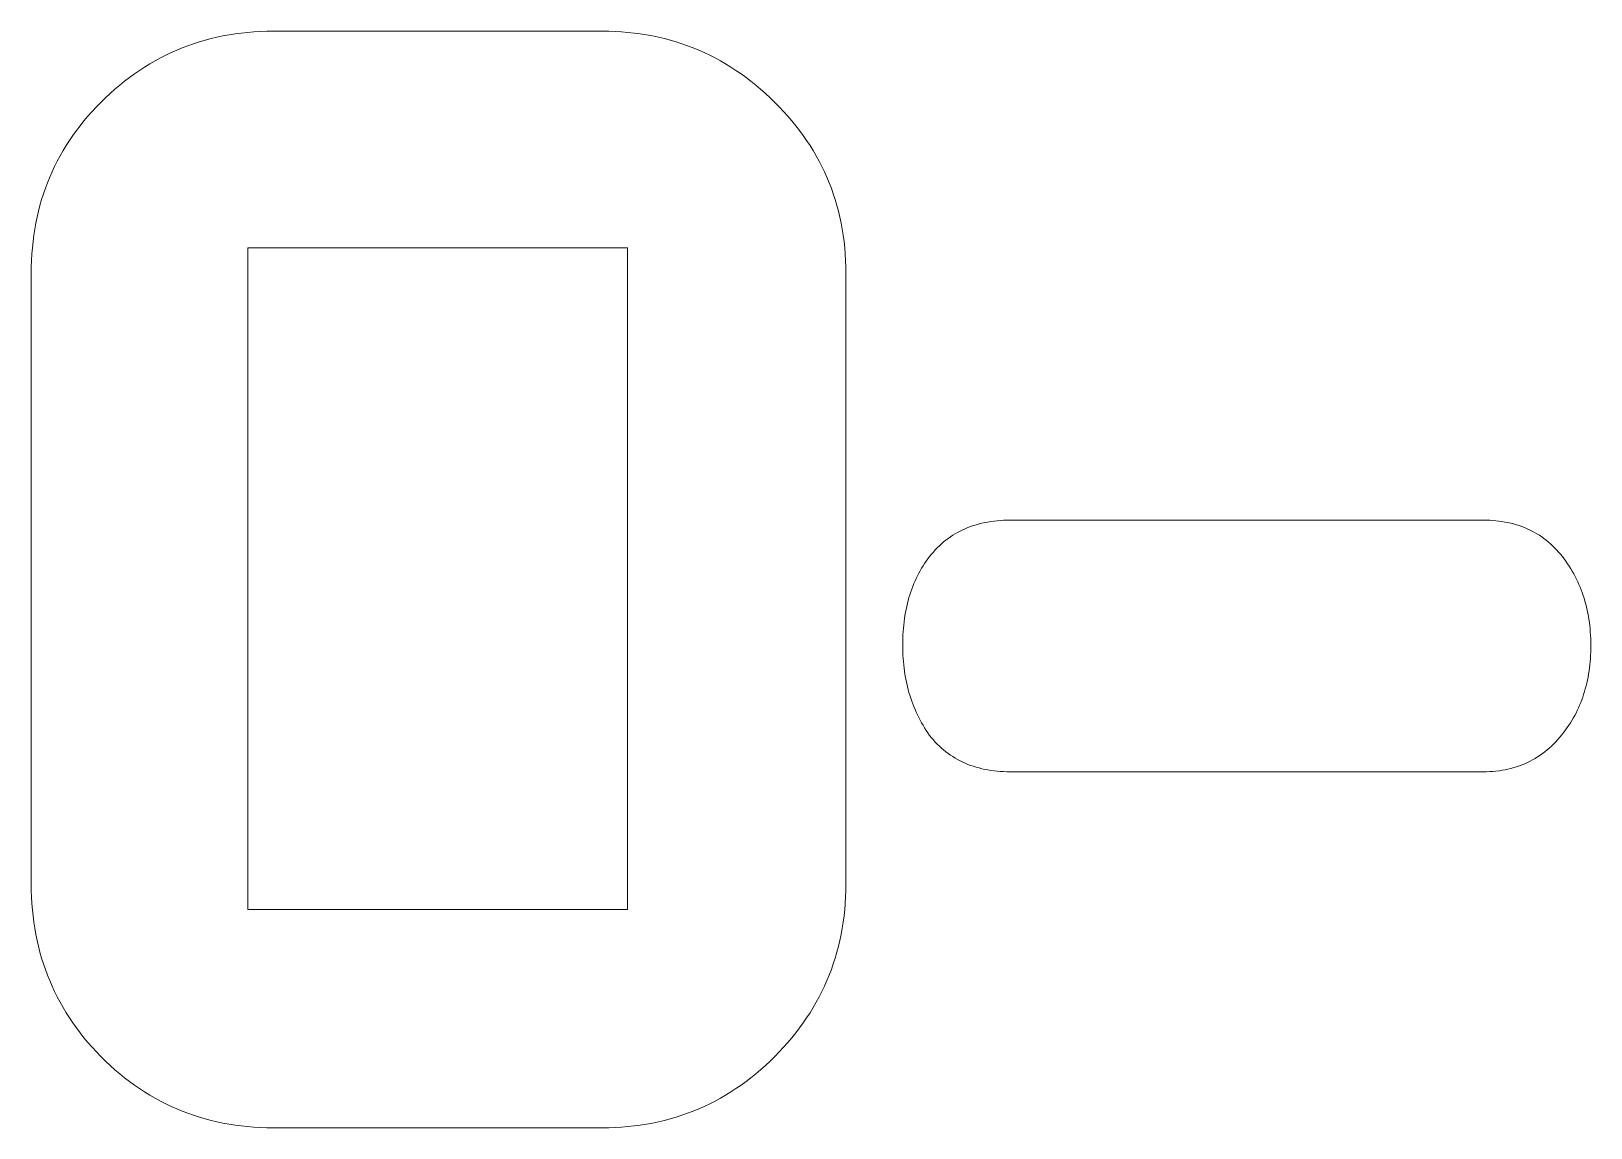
# Model space of a CAD drawing. Header units: millimetres. Extents: x -350 to 1050, y -3 to 474.
# Drawn here: x -210.96 to -175.34, y 41.42 to 66.46 of the extents above; entities that cross this region are included whole.
import ezdxf

# ---------------------------------------------------------------- set-up
doc = ezdxf.new("R2010")
doc.units = ezdxf.units.MM
doc.header["$MEASUREMENT"] = 0
doc.layers.add('Text', color=1, linetype='CONTINUOUS', lineweight=0, true_color=0xff0000)

msp = doc.modelspace()

# ---------------------------------------------------------------- linework, layer by layer
at = {"layer": 'Text'}
for p, q in [((-207.12, 66.215), (-206.987, 66.254)), ((-206.987, 66.254), (-206.853, 66.29)), ((-206.853, 66.29), (-206.717, 66.322)), ((-206.717, 66.322), (-206.58, 66.351)), ((-206.58, 66.351), (-206.442, 66.376)), ((-206.442, 66.376), (-206.302, 66.398)), ((-206.302, 66.398), (-206.161, 66.417)), ((-206.161, 66.417), (-206.018, 66.432)), ((-206.018, 66.432), (-205.874, 66.444)), ((-205.874, 66.444), (-205.728, 66.452)), ((-205.728, 66.452), (-205.581, 66.457)), ((-205.581, 66.457), (-205.433, 66.459)), ((-205.433, 66.459), (-197.919, 66.459)), ((-197.919, 66.459), (-197.77, 66.457)), ((-197.77, 66.457), (-197.623, 66.452)), ((-197.623, 66.452), (-197.478, 66.444)), ((-197.478, 66.444), (-197.334, 66.432)), ((-197.334, 66.432), (-197.191, 66.417)), ((-197.191, 66.417), (-197.05, 66.398)), ((-197.05, 66.398), (-196.91, 66.376)), ((-196.91, 66.376), (-196.771, 66.351)), ((-196.771, 66.351), (-196.634, 66.322)), ((-196.634, 66.322), (-196.499, 66.29)), ((-196.499, 66.29), (-196.365, 66.254)), ((-196.365, 66.254), (-196.232, 66.215)), ((-208.009, 65.848), (-207.886, 65.911)), ((-207.886, 65.911), (-207.762, 65.97)), ((-207.762, 65.97), (-207.636, 66.026)), ((-207.636, 66.026), (-207.509, 66.078)), ((-207.509, 66.078), (-207.381, 66.127)), ((-207.381, 66.127), (-207.251, 66.173)), ((-207.251, 66.173), (-207.12, 66.215)), ((-196.232, 66.215), (-196.1, 66.173)), ((-196.1, 66.173), (-195.971, 66.127)), ((-195.971, 66.127), (-195.842, 66.078)), ((-195.842, 66.078), (-195.715, 66.026)), ((-195.715, 66.026), (-195.59, 65.97)), ((-195.59, 65.97), (-195.465, 65.911)), ((-195.465, 65.911), (-195.343, 65.848)), ((-208.601, 65.485), (-208.486, 65.564)), ((-208.486, 65.564), (-208.369, 65.64)), ((-208.369, 65.64), (-208.25, 65.713)), ((-208.25, 65.713), (-208.13, 65.782)), ((-208.13, 65.782), (-208.009, 65.848)), ((-195.343, 65.848), (-195.221, 65.782)), ((-195.221, 65.782), (-195.101, 65.713)), ((-195.101, 65.713), (-194.983, 65.64)), ((-194.983, 65.64), (-194.866, 65.564)), ((-194.866, 65.564), (-194.75, 65.485)), ((-209.049, 65.133), (-208.939, 65.226)), ((-208.939, 65.226), (-208.828, 65.316)), ((-208.828, 65.316), (-208.715, 65.402)), ((-208.715, 65.402), (-208.601, 65.485)), ((-194.75, 65.485), (-194.636, 65.402)), ((-194.636, 65.402), (-194.524, 65.316)), ((-194.524, 65.316), (-194.412, 65.226)), ((-194.412, 65.226), (-194.302, 65.133)), ((-209.471, 64.73), (-209.37, 64.833)), ((-209.37, 64.833), (-209.265, 64.937)), ((-209.265, 64.937), (-209.158, 65.036)), ((-209.158, 65.036), (-209.049, 65.133)), ((-194.302, 65.133), (-194.194, 65.036)), ((-194.194, 65.036), (-194.087, 64.937)), ((-194.087, 64.937), (-193.981, 64.833)), ((-193.981, 64.833), (-193.878, 64.73)), ((-209.754, 64.411), (-209.663, 64.519)), ((-209.663, 64.519), (-209.569, 64.625)), ((-209.569, 64.625), (-209.471, 64.73)), ((-193.878, 64.73), (-193.778, 64.625)), ((-193.778, 64.625), (-193.682, 64.519)), ((-193.682, 64.519), (-193.589, 64.411)), ((-210.007, 64.079), (-209.926, 64.191)), ((-209.926, 64.191), (-209.842, 64.302)), ((-209.842, 64.302), (-209.754, 64.411)), ((-193.589, 64.411), (-193.499, 64.302)), ((-193.499, 64.302), (-193.413, 64.191)), ((-193.413, 64.191), (-193.33, 64.079)), ((-210.23, 63.733), (-210.159, 63.85)), ((-210.159, 63.85), (-210.085, 63.965)), ((-210.085, 63.965), (-210.007, 64.079)), ((-193.33, 64.079), (-193.251, 63.965)), ((-193.251, 63.965), (-193.174, 63.85)), ((-193.174, 63.85), (-193.102, 63.733)), ((-210.424, 63.373), (-210.363, 63.495)), ((-210.363, 63.495), (-210.298, 63.614)), ((-210.298, 63.614), (-210.23, 63.733)), ((-193.102, 63.733), (-193.032, 63.614)), ((-193.032, 63.614), (-192.966, 63.495)), ((-192.966, 63.495), (-192.904, 63.373)), ((-210.588, 63), (-210.536, 63.126)), ((-210.536, 63.126), (-210.482, 63.25)), ((-210.482, 63.25), (-210.424, 63.373)), ((-192.904, 63.373), (-192.845, 63.25)), ((-192.845, 63.25), (-192.789, 63.126)), ((-192.789, 63.126), (-192.736, 63)), ((-210.722, 62.614), (-210.68, 62.744)), ((-210.68, 62.744), (-210.636, 62.873)), ((-210.636, 62.873), (-210.588, 63)), ((-192.736, 63), (-192.687, 62.873)), ((-192.687, 62.873), (-192.642, 62.744)), ((-192.642, 62.744), (-192.599, 62.614)), ((-210.826, 62.214), (-210.794, 62.348)), ((-210.794, 62.348), (-210.76, 62.482)), ((-210.76, 62.482), (-210.722, 62.614)), ((-192.599, 62.614), (-192.56, 62.482)), ((-192.56, 62.482), (-192.525, 62.348)), ((-192.525, 62.348), (-192.493, 62.214)), ((-210.879, 61.939), (-210.854, 62.077)), ((-210.854, 62.077), (-210.826, 62.214)), ((-192.493, 62.214), (-192.464, 62.077)), ((-192.464, 62.077), (-192.439, 61.939)), ((-210.933, 61.517), (-210.918, 61.659)), ((-210.918, 61.659), (-210.9, 61.8)), ((-210.9, 61.8), (-210.879, 61.939)), ((-192.439, 61.939), (-192.417, 61.8)), ((-192.417, 61.8), (-192.398, 61.659)), ((-192.398, 61.659), (-192.383, 61.517)), ((-210.953, 61.227), (-210.945, 61.373)), ((-210.945, 61.373), (-210.933, 61.517)), ((-197.341, 61.51), (-206.011, 61.51)), ((-206.011, 61.51), (-206.011, 46.41)), ((-197.341, 46.41), (-197.341, 61.51)), ((-192.383, 61.517), (-192.371, 61.373)), ((-192.371, 61.373), (-192.362, 61.227)), ((-210.96, 60.932), (-210.958, 61.08)), ((-210.96, 46.988), (-210.96, 60.932)), ((-210.958, 61.08), (-210.953, 61.227)), ((-192.362, 61.227), (-192.357, 61.08)), ((-192.357, 61.08), (-192.356, 60.932)), ((-192.356, 60.932), (-192.356, 46.988)), ((-189.379, 55.192), (-189.314, 55.21)), ((-189.314, 55.21), (-189.248, 55.227)), ((-189.248, 55.227), (-189.181, 55.241)), ((-189.181, 55.241), (-189.112, 55.254)), ((-189.112, 55.254), (-189.043, 55.265)), ((-189.043, 55.265), (-188.972, 55.275)), ((-188.972, 55.275), (-188.9, 55.283)), ((-188.9, 55.283), (-188.827, 55.289)), ((-188.827, 55.289), (-188.753, 55.293)), ((-188.753, 55.293), (-188.678, 55.296)), ((-188.678, 55.296), (-188.602, 55.297)), ((-188.602, 55.297), (-177.8, 55.297)), ((-177.8, 55.297), (-177.726, 55.296)), ((-177.726, 55.296), (-177.653, 55.293)), ((-177.653, 55.293), (-177.581, 55.289)), ((-177.581, 55.289), (-177.51, 55.283)), ((-177.51, 55.283), (-177.441, 55.275)), ((-177.441, 55.275), (-177.372, 55.265)), ((-177.372, 55.265), (-177.304, 55.254)), ((-177.304, 55.254), (-177.237, 55.241)), ((-177.237, 55.241), (-177.172, 55.227)), ((-177.172, 55.227), (-177.107, 55.21)), ((-177.107, 55.21), (-177.044, 55.192)), ((-190.072, 54.839), (-190.021, 54.878)), ((-190.021, 54.878), (-189.968, 54.915)), ((-189.968, 54.915), (-189.914, 54.951)), ((-189.914, 54.951), (-189.859, 54.984)), ((-189.859, 54.984), (-189.803, 55.016)), ((-189.803, 55.016), (-189.746, 55.047)), ((-189.746, 55.047), (-189.688, 55.075)), ((-189.688, 55.075), (-189.628, 55.102)), ((-189.628, 55.102), (-189.568, 55.127)), ((-189.568, 55.127), (-189.506, 55.15)), ((-189.506, 55.15), (-189.443, 55.172)), ((-189.443, 55.172), (-189.379, 55.192)), ((-177.044, 55.192), (-176.981, 55.172)), ((-176.981, 55.172), (-176.92, 55.15)), ((-176.92, 55.15), (-176.859, 55.127)), ((-176.859, 55.127), (-176.8, 55.102)), ((-176.8, 55.102), (-176.742, 55.075)), ((-176.742, 55.075), (-176.685, 55.047)), ((-176.685, 55.047), (-176.628, 55.016)), ((-176.628, 55.016), (-176.573, 54.984)), ((-176.573, 54.984), (-176.519, 54.951)), ((-176.519, 54.951), (-176.466, 54.915)), ((-176.466, 54.915), (-176.414, 54.878)), ((-176.414, 54.878), (-176.363, 54.839)), ((-190.444, 54.466), (-190.401, 54.518)), ((-190.401, 54.518), (-190.358, 54.569)), ((-190.358, 54.569), (-190.313, 54.619)), ((-190.313, 54.619), (-190.267, 54.666)), ((-190.267, 54.666), (-190.22, 54.712)), ((-190.22, 54.712), (-190.172, 54.756)), ((-190.172, 54.756), (-190.123, 54.799)), ((-190.123, 54.799), (-190.072, 54.839)), ((-176.363, 54.839), (-176.314, 54.799)), ((-176.314, 54.799), (-176.265, 54.756)), ((-176.265, 54.756), (-176.217, 54.712)), ((-176.217, 54.712), (-176.17, 54.666)), ((-176.17, 54.666), (-176.125, 54.619)), ((-176.125, 54.619), (-176.08, 54.569)), ((-176.08, 54.569), (-176.037, 54.518)), ((-176.037, 54.518), (-175.994, 54.466)), ((-190.69, 54.085), (-190.659, 54.142)), ((-190.659, 54.142), (-190.626, 54.198)), ((-190.626, 54.198), (-190.592, 54.253)), ((-190.592, 54.253), (-190.557, 54.308)), ((-190.557, 54.308), (-190.521, 54.361)), ((-190.521, 54.361), (-190.483, 54.414)), ((-190.483, 54.414), (-190.444, 54.466)), ((-175.994, 54.466), (-175.953, 54.412)), ((-175.953, 54.412), (-175.913, 54.357)), ((-175.913, 54.357), (-175.874, 54.302)), ((-175.874, 54.302), (-175.837, 54.245)), ((-175.837, 54.245), (-175.801, 54.188)), ((-175.801, 54.188), (-175.767, 54.131)), ((-190.851, 53.723), (-190.827, 53.785)), ((-190.827, 53.785), (-190.802, 53.847)), ((-190.802, 53.847), (-190.776, 53.908)), ((-190.776, 53.908), (-190.749, 53.968)), ((-190.749, 53.968), (-190.72, 54.027)), ((-190.72, 54.027), (-190.69, 54.085)), ((-175.767, 54.131), (-175.734, 54.072)), ((-175.734, 54.072), (-175.702, 54.013)), ((-175.702, 54.013), (-175.671, 53.953)), ((-175.671, 53.953), (-175.642, 53.892)), ((-175.642, 53.892), (-175.615, 53.831)), ((-175.615, 53.831), (-175.588, 53.768)), ((-190.95, 53.397), (-190.933, 53.464)), ((-190.933, 53.464), (-190.914, 53.53)), ((-190.914, 53.53), (-190.894, 53.595)), ((-190.894, 53.595), (-190.873, 53.659)), ((-190.873, 53.659), (-190.851, 53.723)), ((-175.588, 53.768), (-175.563, 53.705)), ((-175.563, 53.705), (-175.539, 53.642)), ((-175.539, 53.642), (-175.517, 53.577)), ((-175.517, 53.577), (-175.496, 53.512)), ((-175.496, 53.512), (-175.477, 53.446)), ((-175.477, 53.446), (-175.458, 53.379)), ((-191.017, 53.048), (-191.006, 53.119)), ((-191.006, 53.119), (-190.994, 53.19)), ((-190.994, 53.19), (-190.981, 53.26)), ((-190.981, 53.26), (-190.966, 53.329)), ((-190.966, 53.329), (-190.95, 53.397)), ((-175.458, 53.379), (-175.441, 53.312)), ((-175.441, 53.312), (-175.426, 53.243)), ((-175.426, 53.243), (-175.412, 53.174)), ((-175.412, 53.174), (-175.399, 53.104)), ((-175.399, 53.104), (-175.387, 53.034)), ((-191.052, 52.676), (-191.048, 52.753)), ((-191.048, 52.753), (-191.042, 52.828)), ((-191.042, 52.828), (-191.035, 52.902)), ((-191.035, 52.902), (-191.027, 52.975)), ((-191.027, 52.975), (-191.017, 53.048)), ((-175.387, 53.034), (-175.377, 52.963)), ((-175.377, 52.963), (-175.368, 52.891)), ((-175.368, 52.891), (-175.361, 52.818)), ((-175.361, 52.818), (-175.355, 52.744)), ((-175.355, 52.744), (-175.35, 52.67)), ((-191.058, 52.443), (-191.057, 52.522)), ((-191.057, 52.366), (-191.058, 52.443)), ((-191.057, 52.522), (-191.055, 52.599)), ((-191.055, 52.29), (-191.057, 52.366)), ((-191.055, 52.599), (-191.052, 52.676)), ((-175.35, 52.67), (-175.347, 52.595)), ((-175.347, 52.595), (-175.345, 52.519)), ((-175.345, 52.366), (-175.346, 52.291)), ((-175.345, 52.519), (-175.344, 52.443)), ((-175.344, 52.443), (-175.345, 52.366)), ((-191.052, 52.215), (-191.055, 52.29)), ((-191.048, 52.141), (-191.052, 52.215)), ((-191.042, 52.067), (-191.048, 52.141)), ((-191.035, 51.993), (-191.042, 52.067)), ((-175.36, 52.069), (-175.367, 51.996)), ((-175.354, 52.142), (-175.36, 52.069)), ((-175.35, 52.216), (-175.354, 52.142)), ((-175.346, 52.291), (-175.35, 52.216)), ((-191.027, 51.921), (-191.035, 51.993)), ((-191.017, 51.849), (-191.027, 51.921)), ((-191.006, 51.778), (-191.017, 51.849)), ((-190.994, 51.707), (-191.006, 51.778)), ((-190.981, 51.638), (-190.994, 51.707)), ((-175.421, 51.647), (-175.436, 51.579)), ((-175.408, 51.715), (-175.421, 51.647)), ((-175.396, 51.784), (-175.408, 51.715)), ((-175.385, 51.854), (-175.396, 51.784)), ((-175.375, 51.925), (-175.385, 51.854)), ((-175.367, 51.996), (-175.375, 51.925)), ((-190.966, 51.569), (-190.981, 51.638)), ((-190.95, 51.5), (-190.966, 51.569)), ((-190.933, 51.432), (-190.95, 51.5)), ((-190.914, 51.365), (-190.933, 51.432)), ((-190.894, 51.299), (-190.914, 51.365)), ((-190.873, 51.233), (-190.894, 51.299)), ((-175.507, 51.318), (-175.529, 51.255)), ((-175.488, 51.382), (-175.507, 51.318)), ((-175.469, 51.447), (-175.488, 51.382)), ((-175.452, 51.513), (-175.469, 51.447)), ((-175.436, 51.579), (-175.452, 51.513)), ((-190.851, 51.168), (-190.873, 51.233)), ((-190.827, 51.104), (-190.851, 51.168)), ((-190.802, 51.04), (-190.827, 51.104)), ((-190.776, 50.977), (-190.802, 51.04)), ((-190.749, 50.914), (-190.776, 50.977)), ((-175.653, 50.951), (-175.682, 50.893)), ((-175.626, 51.01), (-175.653, 50.951)), ((-175.6, 51.07), (-175.626, 51.01)), ((-175.575, 51.131), (-175.6, 51.07)), ((-175.551, 51.192), (-175.575, 51.131)), ((-175.529, 51.255), (-175.551, 51.192)), ((-190.72, 50.853), (-190.749, 50.914)), ((-190.69, 50.792), (-190.72, 50.853)), ((-190.659, 50.731), (-190.69, 50.792)), ((-190.626, 50.672), (-190.659, 50.731)), ((-190.592, 50.613), (-190.626, 50.672)), ((-190.557, 50.555), (-190.592, 50.613)), ((-175.845, 50.613), (-175.881, 50.56)), ((-175.81, 50.668), (-175.845, 50.613)), ((-175.776, 50.723), (-175.81, 50.668)), ((-175.743, 50.778), (-175.776, 50.723)), ((-175.712, 50.835), (-175.743, 50.778)), ((-175.682, 50.893), (-175.712, 50.835)), ((-190.521, 50.497), (-190.557, 50.555)), ((-190.483, 50.44), (-190.521, 50.497)), ((-190.444, 50.384), (-190.483, 50.44)), ((-190.401, 50.331), (-190.444, 50.384)), ((-190.358, 50.28), (-190.401, 50.331)), ((-190.313, 50.231), (-190.358, 50.28)), ((-190.267, 50.183), (-190.313, 50.231)), ((-176.143, 50.238), (-176.192, 50.188)), ((-176.095, 50.29), (-176.143, 50.238)), ((-176.049, 50.343), (-176.095, 50.29)), ((-176.003, 50.399), (-176.049, 50.343)), ((-175.958, 50.456), (-176.003, 50.399)), ((-175.919, 50.508), (-175.958, 50.456)), ((-175.881, 50.56), (-175.919, 50.508)), ((-190.22, 50.137), (-190.267, 50.183)), ((-190.172, 50.093), (-190.22, 50.137)), ((-190.123, 50.051), (-190.172, 50.093)), ((-190.072, 50.01), (-190.123, 50.051)), ((-190.021, 49.971), (-190.072, 50.01)), ((-189.968, 49.934), (-190.021, 49.971)), ((-189.914, 49.899), (-189.968, 49.934)), ((-189.859, 49.865), (-189.914, 49.899)), ((-189.803, 49.833), (-189.859, 49.865)), ((-176.56, 49.892), (-176.616, 49.857)), ((-176.504, 49.929), (-176.56, 49.892)), ((-176.45, 49.967), (-176.504, 49.929)), ((-176.396, 50.008), (-176.45, 49.967)), ((-176.344, 50.05), (-176.396, 50.008)), ((-176.292, 50.094), (-176.344, 50.05)), ((-176.241, 50.14), (-176.292, 50.094)), ((-176.192, 50.188), (-176.241, 50.14)), ((-189.746, 49.803), (-189.803, 49.833)), ((-189.688, 49.774), (-189.746, 49.803)), ((-189.628, 49.747), (-189.688, 49.774)), ((-189.568, 49.722), (-189.628, 49.747)), ((-189.506, 49.699), (-189.568, 49.722)), ((-189.443, 49.677), (-189.506, 49.699)), ((-189.379, 49.657), (-189.443, 49.677)), ((-189.314, 49.639), (-189.379, 49.657)), ((-189.248, 49.623), (-189.314, 49.639)), ((-189.181, 49.608), (-189.248, 49.623)), ((-189.112, 49.595), (-189.181, 49.608)), ((-189.043, 49.584), (-189.112, 49.595)), ((-188.972, 49.574), (-189.043, 49.584)), ((-188.9, 49.567), (-188.972, 49.574)), ((-188.827, 49.561), (-188.9, 49.567)), ((-188.753, 49.556), (-188.827, 49.561)), ((-188.678, 49.554), (-188.753, 49.556)), ((-188.602, 49.553), (-188.678, 49.554)), ((-177.8, 49.553), (-188.602, 49.553)), ((-177.726, 49.554), (-177.8, 49.553)), ((-177.653, 49.557), (-177.726, 49.554)), ((-177.581, 49.561), (-177.653, 49.557)), ((-177.51, 49.568), (-177.581, 49.561)), ((-177.44, 49.576), (-177.51, 49.568)), ((-177.37, 49.587), (-177.44, 49.576)), ((-177.302, 49.599), (-177.37, 49.587)), ((-177.235, 49.613), (-177.302, 49.599)), ((-177.169, 49.629), (-177.235, 49.613)), ((-177.103, 49.647), (-177.169, 49.629)), ((-177.039, 49.667), (-177.103, 49.647)), ((-176.976, 49.688), (-177.039, 49.667)), ((-176.913, 49.712), (-176.976, 49.688)), ((-176.852, 49.737), (-176.913, 49.712)), ((-176.792, 49.764), (-176.852, 49.737)), ((-176.732, 49.793), (-176.792, 49.764)), ((-176.674, 49.824), (-176.732, 49.793)), ((-176.616, 49.857), (-176.674, 49.824)), ((-210.958, 46.84), (-210.96, 46.988)), ((-210.953, 46.693), (-210.958, 46.84)), ((-210.945, 46.547), (-210.953, 46.693)), ((-192.362, 46.693), (-192.371, 46.547)), ((-192.357, 46.84), (-192.362, 46.693)), ((-192.356, 46.988), (-192.357, 46.84)), ((-210.933, 46.403), (-210.945, 46.547)), ((-210.918, 46.26), (-210.933, 46.403)), ((-206.011, 46.41), (-197.341, 46.41)), ((-192.383, 46.403), (-192.398, 46.26)), ((-192.371, 46.547), (-192.383, 46.403)), ((-210.9, 46.119), (-210.918, 46.26)), ((-210.879, 45.979), (-210.9, 46.119)), ((-210.854, 45.84), (-210.879, 45.979)), ((-192.439, 45.979), (-192.464, 45.84)), ((-192.417, 46.119), (-192.439, 45.979)), ((-192.398, 46.26), (-192.417, 46.119)), ((-210.826, 45.703), (-210.854, 45.84)), ((-210.794, 45.568), (-210.826, 45.703)), ((-192.493, 45.703), (-192.525, 45.568)), ((-192.464, 45.84), (-192.493, 45.703)), ((-210.76, 45.434), (-210.794, 45.568)), ((-210.722, 45.301), (-210.76, 45.434)), ((-210.68, 45.17), (-210.722, 45.301)), ((-192.599, 45.301), (-192.642, 45.17)), ((-192.56, 45.434), (-192.599, 45.301)), ((-192.525, 45.568), (-192.56, 45.434)), ((-210.636, 45.04), (-210.68, 45.17)), ((-210.588, 44.911), (-210.636, 45.04)), ((-210.536, 44.784), (-210.588, 44.911)), ((-192.736, 44.911), (-192.789, 44.784)), ((-192.687, 45.04), (-192.736, 44.911)), ((-192.642, 45.17), (-192.687, 45.04)), ((-210.482, 44.659), (-210.536, 44.784)), ((-210.424, 44.535), (-210.482, 44.659)), ((-210.363, 44.412), (-210.424, 44.535)), ((-192.904, 44.535), (-192.966, 44.412)), ((-192.845, 44.659), (-192.904, 44.535)), ((-192.789, 44.784), (-192.845, 44.659)), ((-210.298, 44.29), (-210.363, 44.412)), ((-210.23, 44.171), (-210.298, 44.29)), ((-210.159, 44.052), (-210.23, 44.171)), ((-193.102, 44.171), (-193.174, 44.052)), ((-193.032, 44.29), (-193.102, 44.171)), ((-192.966, 44.412), (-193.032, 44.29)), ((-210.085, 43.935), (-210.159, 44.052)), ((-210.007, 43.82), (-210.085, 43.935)), ((-209.926, 43.705), (-210.007, 43.82)), ((-193.33, 43.82), (-193.413, 43.705)), ((-193.251, 43.935), (-193.33, 43.82)), ((-193.174, 44.052), (-193.251, 43.935)), ((-209.842, 43.593), (-209.926, 43.705)), ((-209.754, 43.481), (-209.842, 43.593)), ((-209.663, 43.371), (-209.754, 43.481)), ((-193.589, 43.481), (-193.682, 43.371)), ((-193.499, 43.593), (-193.589, 43.481)), ((-193.413, 43.705), (-193.499, 43.593)), ((-209.569, 43.263), (-209.663, 43.371)), ((-209.471, 43.156), (-209.569, 43.263)), ((-209.37, 43.05), (-209.471, 43.156)), ((-193.878, 43.156), (-193.981, 43.05)), ((-193.778, 43.263), (-193.878, 43.156)), ((-193.682, 43.371), (-193.778, 43.263)), ((-209.265, 42.947), (-209.37, 43.05)), ((-209.158, 42.847), (-209.265, 42.947)), ((-209.049, 42.751), (-209.158, 42.847)), ((-208.939, 42.658), (-209.049, 42.751)), ((-194.302, 42.751), (-194.412, 42.658)), ((-194.194, 42.847), (-194.302, 42.751)), ((-194.087, 42.947), (-194.194, 42.847)), ((-193.981, 43.05), (-194.087, 42.947)), ((-208.828, 42.568), (-208.939, 42.658)), ((-208.715, 42.482), (-208.828, 42.568)), ((-208.601, 42.399), (-208.715, 42.482)), ((-208.486, 42.32), (-208.601, 42.399)), ((-194.75, 42.399), (-194.866, 42.32)), ((-194.636, 42.482), (-194.75, 42.399)), ((-194.524, 42.568), (-194.636, 42.482)), ((-194.412, 42.658), (-194.524, 42.568)), ((-208.369, 42.244), (-208.486, 42.32)), ((-208.25, 42.171), (-208.369, 42.244)), ((-208.13, 42.101), (-208.25, 42.171)), ((-208.009, 42.035), (-208.13, 42.101)), ((-207.886, 41.973), (-208.009, 42.035)), ((-195.343, 42.035), (-195.465, 41.973)), ((-195.221, 42.101), (-195.343, 42.035)), ((-195.101, 42.171), (-195.221, 42.101)), ((-194.983, 42.244), (-195.101, 42.171)), ((-194.866, 42.32), (-194.983, 42.244)), ((-207.762, 41.914), (-207.886, 41.973)), ((-207.636, 41.858), (-207.762, 41.914)), ((-207.509, 41.805), (-207.636, 41.858)), ((-207.381, 41.756), (-207.509, 41.805)), ((-207.251, 41.711), (-207.381, 41.756)), ((-207.12, 41.668), (-207.251, 41.711)), ((-196.1, 41.711), (-196.232, 41.668)), ((-195.971, 41.756), (-196.1, 41.711)), ((-195.842, 41.805), (-195.971, 41.756)), ((-195.715, 41.858), (-195.842, 41.805)), ((-195.59, 41.914), (-195.715, 41.858)), ((-195.465, 41.973), (-195.59, 41.914)), ((-206.987, 41.629), (-207.12, 41.668)), ((-206.853, 41.594), (-206.987, 41.629)), ((-206.717, 41.562), (-206.853, 41.594)), ((-206.58, 41.533), (-206.717, 41.562)), ((-206.442, 41.508), (-206.58, 41.533)), ((-206.302, 41.486), (-206.442, 41.508)), ((-206.161, 41.467), (-206.302, 41.486)), ((-206.018, 41.452), (-206.161, 41.467)), ((-205.874, 41.44), (-206.018, 41.452)), ((-205.728, 41.432), (-205.874, 41.44)), ((-205.581, 41.426), (-205.728, 41.432)), ((-205.433, 41.425), (-205.581, 41.426)), ((-197.919, 41.425), (-205.433, 41.425)), ((-197.77, 41.426), (-197.919, 41.425)), ((-197.623, 41.432), (-197.77, 41.426)), ((-197.478, 41.44), (-197.623, 41.432)), ((-197.334, 41.452), (-197.478, 41.44)), ((-197.191, 41.467), (-197.334, 41.452)), ((-197.05, 41.486), (-197.191, 41.467)), ((-196.91, 41.508), (-197.05, 41.486)), ((-196.771, 41.533), (-196.91, 41.508)), ((-196.634, 41.562), (-196.771, 41.533)), ((-196.499, 41.594), (-196.634, 41.562)), ((-196.365, 41.629), (-196.499, 41.594)), ((-196.232, 41.668), (-196.365, 41.629))]:
    msp.add_line(p, q, dxfattribs=at)

doc.saveas('drawing.dxf')
